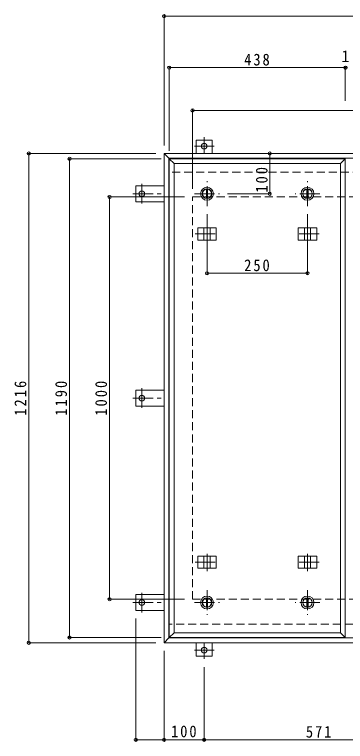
# Model space of a CAD drawing. Units: millimetres at full size, sheet at 1:10. Extents: x -2620 to 2750, y -1962 to 1705.
# Drawn here: x -2538 to -1715, y -150 to 1657 of the extents above; entities that cross this region are included whole.
import ezdxf
from ezdxf.enums import TextEntityAlignment as Align

# ---------------------------------------------------------------- set-up
doc = ezdxf.new("R2010")
doc.units = ezdxf.units.MM
doc.header["$LTSCALE"] = 10
doc.header["$PDMODE"] = 32
doc.header["$PDSIZE"] = 8
doc.linetypes.add('CHAIN1', pattern=[8, 5, -1, 1, -1])
doc.linetypes.add('DASHED2', pattern=[3, 2, -1])
for name, color, linetype, lineweight in [('0-1_躯体', 2, 'DASHED2', 9), ('0-2_仕上', 3, 'Continuous', 9), ('0-3_建具', 4, 'Continuous', 9), ('0-C', 2, 'Continuous', 9), ('0-E', 3, 'Continuous', 9), ('0-F', 7, 'Continuous', 9)]:
    doc.layers.add(name, color=color, linetype=linetype, lineweight=lineweight)
doc.styles.add('ＭＳ ゴシック', font='')
doc.styles.get('ＭＳ ゴシック').set_extended_font_data('MS Gothic')

msp = doc.modelspace()

# ---------------------------------------------------------------- linework, layer by layer
at = {"layer": '0-1_躯体'}
for p, q in [((-836.56, 1265.62), (-2154.56, 1265.62)), ((-2095.56, 1203.62), (-895.56, 1203.62)), ((-2095.56, 203.62), (-2095.56, 1203.62)), ((-2095.56, 203.62), (-895.56, 203.62)), ((-1276.56, 141.62), (-2154.56, 141.62))]:
    msp.add_line(p, q, dxfattribs=at)
at = {"layer": '0-2_仕上'}
for p, q in [((-2141.56, 1286.62), (-2153.56, 1298.62)), ((-1715.56, 1298.62), (-2153.56, 1298.62)), ((-2153.56, 1298.62), (-2153.56, 108.62)), ((-1727.56, 1286.62), (-2141.56, 1286.62)), ((-2141.56, 1286.62), (-2141.56, 120.62)), ((-1715.56, 1298.62), (-1727.56, 1286.62)), ((-1727.56, 120.62), (-1727.56, 1286.62)), ((-1715.56, 108.62), (-1715.56, 1298.62)), ((-2141.56, 120.62), (-2153.56, 108.62)), ((-2141.56, 120.62), (-1727.56, 120.62))]:
    msp.add_line(p, q, dxfattribs=at)
msp.add_lwpolyline([(-2153.56, 108.62), (-1715.56, 108.62), (-1727.56, 120.62)], dxfattribs=at)
at = {"layer": '0-3_建具', "color": 2}
for p, q in [((-2166.56, 1311.62), (-2154.56, 1299.62)), ((-824.56, 1311.62), (-2166.56, 1311.62)), ((-2166.56, 95.62), (-2166.56, 1311.62)), ((-836.56, 1299.62), (-2154.56, 1299.62)), ((-2154.56, 107.62), (-2154.56, 1299.62)), ((-2166.56, 95.62), (-2154.56, 107.62)), ((-824.56, 95.62), (-2166.56, 95.62)), ((-836.56, 107.62), (-2154.56, 107.62))]:
    msp.add_line(p, q, dxfattribs=at)
at = {"layer": '0-3_建具'}
for p, q in [((-2082.65, 1126.62), (-2082.65, 1096.62)), ((-2082.65, 1126.62), (-2036.47, 1126.62)), ((-2067.06, 1126.62), (-2067.06, 1096.62)), ((-2052.06, 1126.62), (-2052.06, 1096.62)), ((-2036.47, 1126.62), (-2036.47, 1096.62)), ((-1786.47, 1126.62), (-1832.65, 1126.62)), ((-1832.65, 1126.62), (-1832.65, 1096.62)), ((-1817.06, 1126.62), (-1817.06, 1096.62)), ((-1802.06, 1126.62), (-1802.06, 1096.62)), ((-1786.47, 1126.62), (-1786.47, 1096.62)), ((-2082.65, 1096.62), (-2036.47, 1096.62)), ((-1786.47, 1096.62), (-1832.65, 1096.62)), ((-2082.65, 280.62), (-2082.65, 310.62)), ((-2082.65, 310.62), (-2036.47, 310.62)), ((-2067.06, 280.62), (-2067.06, 310.62)), ((-2052.06, 280.62), (-2052.06, 310.62)), ((-2036.47, 280.62), (-2036.47, 310.62)), ((-1786.47, 310.62), (-1832.65, 310.62)), ((-1832.65, 280.62), (-1832.65, 310.62)), ((-1817.06, 280.62), (-1817.06, 310.62)), ((-1802.06, 280.62), (-1802.06, 310.62)), ((-1786.47, 280.62), (-1786.47, 310.62)), ((-2082.65, 280.62), (-2036.47, 280.62)), ((-1786.47, 280.62), (-1832.65, 280.62))]:
    msp.add_line(p, q, dxfattribs=at)
at = {"layer": '0-3_建具', "linetype": 'CHAIN1'}
for p, q in [((-2059.56, 1133.74), (-2059.56, 1090.5)), ((-1809.56, 1133.74), (-1809.56, 1090.5)), ((-2088.97, 1111.62), (-2030.15, 1111.62)), ((-1780.15, 1111.62), (-1838.97, 1111.62)), ((-2059.56, 273.5), (-2059.56, 316.74)), ((-1809.56, 273.5), (-1809.56, 316.74)), ((-2088.97, 295.62), (-2030.15, 295.62)), ((-1780.15, 295.62), (-1838.97, 295.62))]:
    msp.add_line(p, q, dxfattribs=at)
at = {"layer": '0-C', "linetype": 'CHAIN1'}
for p, q in [((-2059.56, 1180.62), (-2059.56, 1242.62)), ((-1809.56, 1180.62), (-1809.56, 1242.62)), ((-2090.56, 1211.62), (-2028.56, 1211.62)), ((-1778.56, 1211.62), (-1840.56, 1211.62)), ((-2059.56, 226.62), (-2059.56, 164.62)), ((-1809.56, 226.62), (-1809.56, 164.62)), ((-2090.56, 195.62), (-2028.56, 195.62)), ((-1778.56, 195.62), (-1840.56, 195.62))]:
    msp.add_line(p, q, dxfattribs=at)
at = {"layer": '0-C'}
for p, q in [((-2061.06, 1223.02), (-2061.06, 1200.22)), ((-2058.06, 1223.02), (-2058.06, 1200.22)), ((-1811.06, 1223.02), (-1811.06, 1200.22)), ((-1808.06, 1223.02), (-1808.06, 1200.22)), ((-2061.06, 184.22), (-2061.06, 207.02)), ((-2058.06, 184.22), (-2058.06, 207.02)), ((-1811.06, 184.22), (-1811.06, 207.02)), ((-1808.06, 184.22), (-1808.06, 207.02))]:
    msp.add_line(p, q, dxfattribs=at)
for centre, radius in [((-2059.56, 1211.62), 16), ((-2059.56, 1211.62), 12), ((-2059.56, 1211.62), 11.5), ((-1809.56, 1211.62), 16), ((-1809.56, 1211.62), 12), ((-1809.56, 1211.62), 11.5), ((-2059.56, 195.62), 16), ((-2059.56, 195.62), 12), ((-2059.56, 195.62), 11.5), ((-1809.56, 195.62), 16), ((-1809.56, 195.62), 12), ((-1809.56, 195.62), 11.5)]:
    msp.add_circle(centre, radius, dxfattribs=at)
at = {"layer": '0-E'}
for p, q in [((-2046.56, 1344.82), (-2086.56, 1344.82)), ((-2086.56, 1311.62), (-2086.56, 1344.82)), ((-2046.56, 1311.62), (-2046.56, 1344.82)), ((-2236.76, 1231.62), (-2236.76, 1191.62)), ((-2166.56, 1231.62), (-2236.76, 1231.62)), ((-2166.56, 1191.62), (-2236.76, 1191.62)), ((-2236.76, 723.62), (-2236.76, 683.62)), ((-2166.56, 723.62), (-2236.76, 723.62)), ((-2166.56, 683.62), (-2236.76, 683.62)), ((-2236.76, 175.62), (-2236.76, 215.62)), ((-2166.56, 215.62), (-2236.76, 215.62)), ((-2166.56, 175.62), (-2236.76, 175.62)), ((-2086.56, 95.62), (-2086.56, 62.42)), ((-2046.56, 95.62), (-2046.56, 62.42)), ((-2046.56, 62.42), (-2086.56, 62.42))]:
    msp.add_line(p, q, dxfattribs=at)
at = {"layer": '0-E', "linetype": 'CHAIN1'}
for p, q in [((-2066.56, 1351.98), (-2066.56, 1311.82)), ((-2041.72, 1329.82), (-2090.61, 1329.82)), ((-2221.76, 1236.46), (-2221.76, 1187.57)), ((-2243.92, 1211.62), (-2166.56, 1211.62)), ((-2221.76, 728.46), (-2221.76, 679.57)), ((-2243.92, 703.62), (-2166.56, 703.62)), ((-2221.76, 170.78), (-2221.76, 219.67)), ((-2243.92, 195.62), (-2166.56, 195.62)), ((-2066.56, 55.26), (-2066.56, 95.42)), ((-2041.72, 77.42), (-2090.61, 77.42))]:
    msp.add_line(p, q, dxfattribs=at)
at = {"layer": '0-E'}
for centre in [(-2066.56, 1329.82), (-2221.76, 1211.62), (-2221.76, 703.62), (-2221.76, 195.62), (-2066.56, 77.42)]:
    msp.add_circle(centre, 7, dxfattribs=at)
at = {"layer": '0-F'}
for p, q in [((-2166.56, 1656.01), (-2166.56, 1331.62)), ((-2166.56, 1653.01), (-824.56, 1653.01)), ((-2153.56, 1528.02), (-2153.56, 1318.62)), ((-2153.56, 1525.02), (-1715.56, 1525.02)), ((-1715.56, 1528.02), (-1715.56, 1442.61)), ((-1715.56, 1525.02), (-1714.56, 1525.02)), ((-2095.56, 1421.74), (-2095.56, 1223.62)), ((-2095.56, 1418.74), (-895.56, 1418.74)), ((-2505.96, 1311.62), (-2186.56, 1311.62)), ((-2502.96, 1311.62), (-2502.96, 95.62)), ((-1903.64, 1311.62), (-1903.64, 1211.62)), ((-2404.52, 1298.62), (-2173.56, 1298.62)), ((-2401.52, 108.62), (-2401.52, 1298.62)), ((-1900.64, 1211.62), (-2008.56, 1211.62)), ((-2305.07, 1203.62), (-2115.56, 1203.62)), ((-2302.07, 203.62), (-2302.07, 1203.62)), ((-2059.56, 1010.79), (-2059.56, 1160.62)), ((-1809.56, 1010.79), (-1809.56, 1160.62)), ((-2059.56, 1013.79), (-1809.56, 1013.79)), ((-2305.07, 203.62), (-2115.56, 203.62)), ((-2236.76, -148.72), (-2236.76, 155.62)), ((-2404.52, 108.62), (-2173.56, 108.62)), ((-2505.96, 95.62), (-2186.56, 95.62)), ((-2166.56, -148.72), (-2166.56, 75.62)), ((-2066.56, -148.72), (-2066.56, 35.26)), ((-2236.76, -145.72), (-2166.56, -145.72)), ((-2166.56, -145.72), (-2066.56, -145.72)), ((-2066.56, -145.72), (-1495.56, -145.72))]:
    msp.add_line(p, q, dxfattribs=at)
for p in [(-2166.56, 1653.01), (-2153.56, 1525.02), (-1715.56, 1525.02), (-1714.56, 1525.02), (-2095.56, 1418.74), (-2502.96, 1311.62), (-2401.52, 1298.62), (-1903.64, 1311.62), (-1903.64, 1211.62), (-2302.07, 1203.62), (-2059.56, 1013.79), (-1809.56, 1013.79), (-2302.07, 203.62), (-2401.52, 108.62), (-2502.96, 95.62), (-2236.76, -145.72), (-2166.56, -145.72), (-2066.56, -145.72)]:
    msp.add_point(p, dxfattribs=at)

# ---------------------------------------------------------------- texts
at = {"layer": '0-F', "color": 2, "style": 'ＭＳ ゴシック'}
msp.add_text('1', height=29.33, dxfattribs=at).set_placement((-1725.06, 1530.02), align=Align.BOTTOM_LEFT)
at = {"layer": '0-F', "color": 2, "char_height": 29.33, "attachment_point": 7, "style": 'ＭＳ ゴシック'}
for s, insert in [('\\T1.27;\\W0.9;438', (-1967.06, 1530.02)), ('\\T1.27;\\W0.9;250', (-1967.06, 1018.79)), ('\\T1.27;\\W0.9;100', (-2149.06, -139.72)), ('\\T1.27;\\W0.9;571', (-1813.56, -140.72))]:
    msp.add_mtext(s, dxfattribs=dict(at, insert=insert))
at = {"layer": '0-F', "color": 2, "char_height": 29.33, "attachment_point": 7, "rotation": 90, "style": 'ＭＳ ゴシック'}
for s, insert in [('\\T1.27;\\W0.9;100', (-1908.44, 1214.4)), ('\\T1.28;\\W0.9;1216', (-2508.96, 659.87)), ('\\T1.28;\\W0.9;1190', (-2407.52, 659.87)), ('\\T1.28;\\W0.9;1000', (-2308.07, 659.87))]:
    msp.add_mtext(s, dxfattribs=dict(at, insert=insert))

doc.saveas('drawing.dxf')
